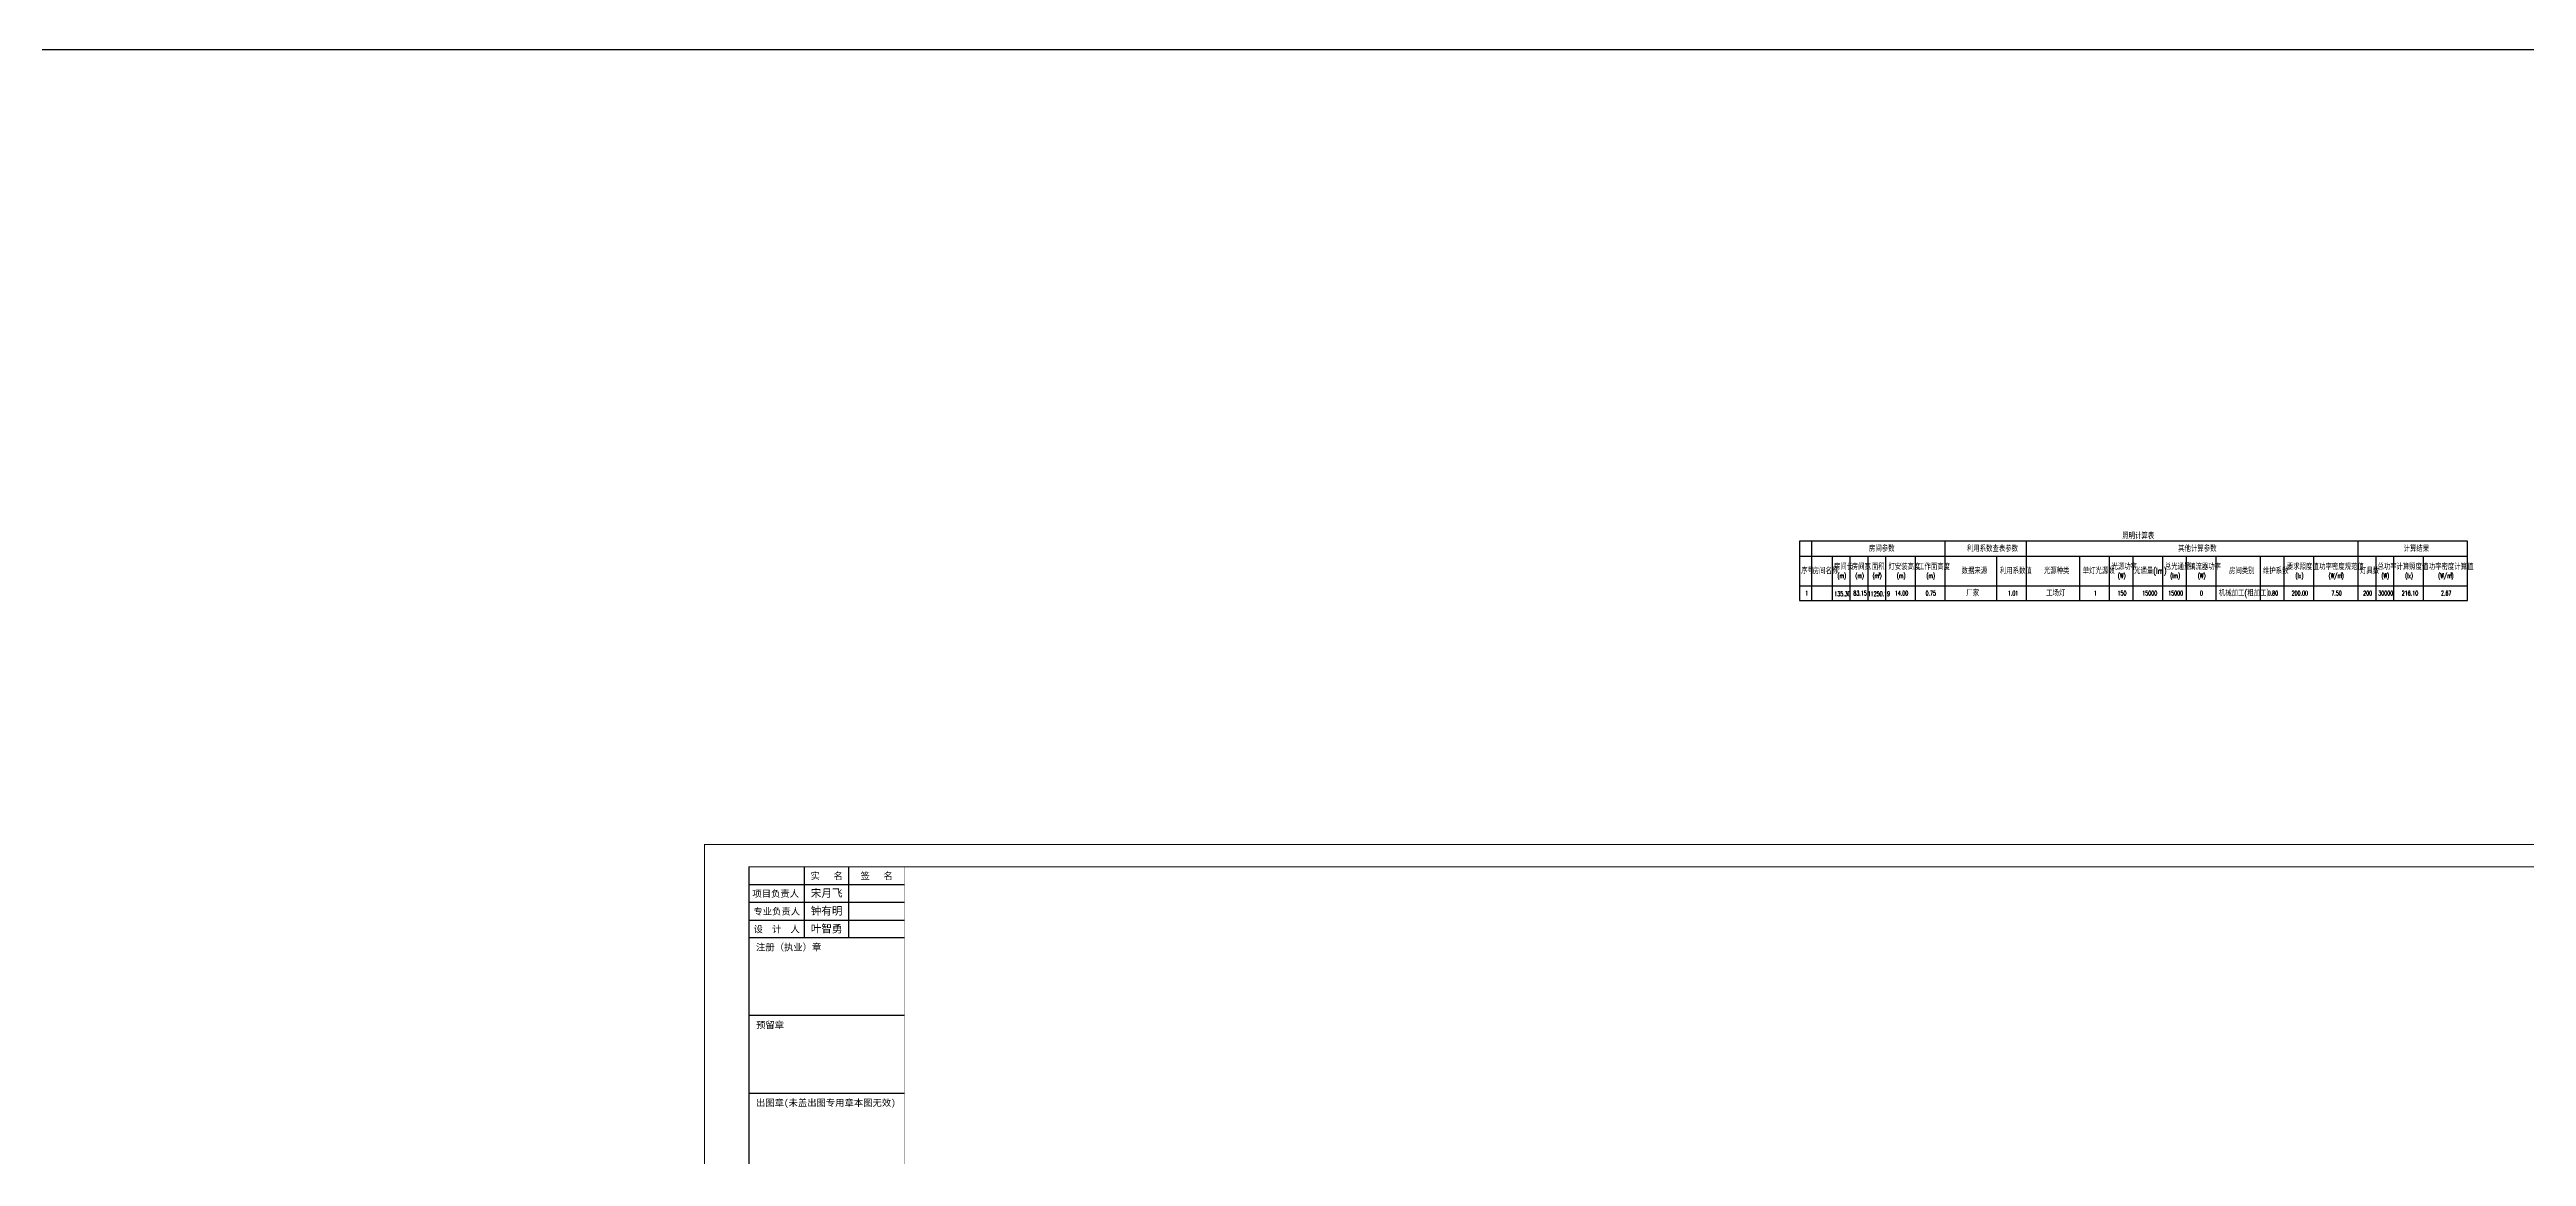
# Model space of a CAD drawing. Extents: x -1396510 to 1250330, y -1892470 to 1623980.
# Drawn here: x -56999 to 110247, y -1278197 to -1203470 of the extents above; entities that cross this region are included whole.
import ezdxf
from ezdxf.enums import TextEntityAlignment as Align

# ---------------------------------------------------------------- set-up
doc = ezdxf.new("R2010")
doc.units = 0
doc.header["$LTSCALE"] = 1000
doc.header["$MEASUREMENT"] = 0
doc.layers.get('Defpoints').update_dxf_attribs({"color": 210})
for name, color, linetype in [('0-cxFrame', 155, 'Continuous'), ('qianming', 155, 'Continuous'), ('TEL_TAB', 7, 'Continuous')]:
    doc.layers.add(name, color=color, linetype=linetype)
doc.layers.add('0-cxText', color=131, linetype='Continuous', lineweight=25)
doc.layers.add('A-云线2', color=3, linetype='Continuous', plot=False)
doc.styles.add('_TEL_DIM', font='SIMPLEX', dxfattribs={"width": 0.8, "height": 3.5, "bigfont": 'HZTXT'})
doc.styles.add('cx_biaoti', font='')
doc.styles.add('cx_tuming', font='simhei.ttf')
doc.styles.add('cx_tuqian1', font='')
doc.styles.add('图框宋体', font='', dxfattribs={"width": 0.75})
doc.styles.add('黑体', font='simhei.ttf', dxfattribs={"height": 12})
doc.styles.get('cx_biaoti').set_extended_font_data('SimSun')
doc.styles.get('cx_tuqian1').set_extended_font_data('SimSun')
doc.styles.get('图框宋体').set_extended_font_data('SimSun')

# ---------------------------------------------------------------- blocks, each defined once
blk = doc.blocks.new('zjcx_lan_xinxi(Dragon)')
for p, q in [((7000, -3200), (0, -3200)), ((7000, -6700), (0, -6700)), ((7000, -10200), (0, -10200)), ((7000, -13700), (0, -13700)), ((7000, -17200), (0, -17200))]:
    blk.add_line(p, q)
at = {"const_width": 25}
blk.add_lwpolyline([(0, -20700), (7000, -20700), (7000, 0), (0, 0)], close=True, dxfattribs=at)
for points in [[(2500, -3200), (2500, 0)], [(4500, -3200), (4500, 0)], [(0, -800), (7000, -800)], [(0, -1600), (7000, -1600)], [(0, -2400), (7000, -2400)]]:
    blk.add_lwpolyline(points)
for points in [[(7000, -3200), (7000, 0)], [(0, -3200), (7000, -3200)], [(0, -20700), (7000, -20700), (7000, -3200)], [(0, -20700), (7000, -20700)]]:
    blk.add_lwpolyline(points, dxfattribs=at)
at = {"style": '图框宋体'}
for s, p in [('项目负责人', (1204, -1200)), ('实   名', (3500, -400)), ('签   名', (5750, -400)), ('专业负责人', (1250, -2000)), ('设  计  人', (1250, -2800))]:
    blk.add_text(s, height=300, dxfattribs=at).set_placement(p, align=Align.MIDDLE)
for s, p in [('注册（执业）章', (318, -3771)), ('预留章', (318, -7271)), ('出图章(未盖出图专用章本图无效)', (318, -10771)), ('审图章', (318, -14271)), ('竣工章', (318, -17771))]:
    blk.add_text(s, height=300, dxfattribs=at).set_placement(p)
blk = doc.blocks.new('T-信息(Dragon)')
at = {"layer": '0-cxFrame'}
blk.add_blockref('zjcx_lan_xinxi(Dragon)', (0, 0), dxfattribs=at)
at = {"layer": 'qianming', "color": 3, "style": 'cx_biaoti'}
for s, p in [('宋月飞', (3497, -1185)), ('钟有明', (3497, -1985)), ('叶智勇', (3497, -2785))]:
    blk.add_text(s, height=350, dxfattribs=at).set_placement(p, align=Align.MIDDLE_CENTER)
blk = doc.blocks.new('TK22.A0+2 L(Dragon)')
at = {"layer": '0-cxFrame', "color": 7, "const_width": 0.5}
blk.add_lwpolyline([(0, 0), (-1783, 0), (-1783, 841), (0, 841)], close=True, dxfattribs=at)
at = {"layer": '0-cxFrame', "const_width": 0.5}
blk.add_lwpolyline([(-80, 10), (-1763, 10), (-1763, 831), (-80, 831)], close=True, dxfattribs=at)
at = {"layer": '0-cxFrame', "xscale": 0.01, "yscale": 0.01, "zscale": 0.01}
blk.add_blockref('T-信息(Dragon)', (-1763, 831), dxfattribs=at)
at = {"style": '黑体', "flags": 4}
blk.add_attdef('图幅', text='', height=3.3, dxfattribs=at).set_placement((-40, 3), align=Align.RIGHT)
at = {"layer": '0-cxText', "flags": 4}
for tag, height, style, p in [('建设单位', 3.5, 'cx_tuming', (-45, 240)), ('项目名称', 3.5, 'cx_tuming', (-45, 210)), ('子项名称', 3.5, 'cx_tuming', (-45, 180)), ('工程编号', 3.3, 'cx_tuqian1', (-35, 165)), ('图名1', 3.5, 'cx_tuming', (-45, 87)), ('图名2', 3.5, 'cx_tuming', (-45, 79)), ('图名3', 3.5, 'cx_tuming', (-45, 71)), ('出图日期', 3.3, 'cx_tuqian1', (-39, 60)), ('专业', 3.3, 'cx_tuqian1', (-55, 52)), ('图号', 3.3, 'cx_tuqian1', (-55, 44)), ('版次', 3.3, 'cx_tuqian1', (-20, 44))]:
    blk.add_attdef(tag, text='', height=height, dxfattribs=dict(at, style=style)).set_placement(p, align=Align.MIDDLE)
at = {"layer": 'Defpoints', "color": 6, "flags": 4}
for tag, height, style, p in [('tufu', 3.3, '黑体', (-12, 12)), ('dwfname', 4, 'cx_tuqian1', (-80, 3))]:
    blk.add_attdef(tag, text='', height=height, dxfattribs=dict(at, style=style)).set_placement(p, align=Align.RIGHT)

msp = doc.modelspace()

# ---------------------------------------------------------------- linework, layer by layer
at = {"layer": 'A-云线2', "color": 1}
msp.add_lwpolyline([(-684590, -1203470), (1174940, -1203470), (1174940, -1892470), (-684590, -1892470)], close=True, dxfattribs=at)
at = {"layer": 'TEL_TAB'}
msp.add_lwpolyline([(61165.8, -1240670), (106265.8, -1240670), (106265.8, -1236670), (61165.8, -1236670)], close=True, dxfattribs=at)
for points in [[(61965.8, -1236670), (61965.8, -1240670)], [(70965.8, -1236670), (70965.8, -1240670)], [(76465.8, -1236670), (76465.8, -1240670)], [(98865.8, -1236670), (98865.8, -1240670)], [(61165.8, -1237670), (106265.8, -1237670)], [(63365.8, -1237670), (63365.8, -1240670)], [(64565.8, -1237670), (64565.8, -1240670)], [(65765.8, -1237670), (65765.8, -1240670)], [(66965.8, -1237670), (66965.8, -1240670)], [(68965.8, -1237670), (68965.8, -1240670)], [(74465.8, -1237670), (74465.8, -1240670)], [(80065.8, -1237670), (80065.8, -1240670)], [(82065.8, -1237670), (82065.8, -1240670)], [(83665.8, -1237670), (83665.8, -1240670)], [(85665.8, -1237670), (85665.8, -1240670)], [(87265.8, -1237670), (87265.8, -1240670)], [(89265.8, -1237670), (89265.8, -1240670)], [(92265.8, -1237670), (92265.8, -1240670)], [(93865.8, -1237670), (93865.8, -1240670)], [(95865.8, -1237670), (95865.8, -1240670)], [(100065.8, -1237670), (100065.8, -1240670)], [(101265.8, -1237670), (101265.8, -1240670)], [(103265.8, -1237670), (103265.8, -1240670)], [(61165.8, -1239670), (106265.8, -1239670)]]:
    msp.add_lwpolyline(points, dxfattribs=at)

# ---------------------------------------------------------------- block references
at = {"layer": '0-cxFrame', "xscale": 150, "yscale": 150, "zscale": 150}
msp.add_blockref('TK22.A0+2 L(Dragon)', (254676.2, -1383290), dxfattribs=at)

# ---------------------------------------------------------------- texts
at = {"layer": 'TEL_TAB', "style": '_TEL_DIM'}
for s, height, width, p in [('房间参数', 400, 0.8, (65849.7, -1237370)), ('利用系数查表参数', 400, 0.8, (72462.3, -1237370)), ('照明计算表', 400, 0.8, (82953.6, -1236510)), ('其他计算参数', 400, 0.8, (86727.2, -1237370)), ('计算结果', 400, 0.8, (101948.5, -1237370)), ('序号', 400, 0.8, (61277.3, -1238870)), ('房间名称', 400, 0.8, (62051, -1238870)), ('房间长', 400, 0.8, (63485.8, -1238590)), ('(m)', 320, 0.6, (63732.7, -1239150)), ('房间宽', 400, 0.8, (64685.8, -1238590)), ('(m)', 320, 0.6, (64932.7, -1239150)), ('面积', 400, 0.8, (66045.8, -1238590)), ('(m', 320, 0.6, (66100.7, -1239150)), ('2', 160, 0.6, (66502.9, -1238950)), (')', 320, 0.6, (66566.9, -1239150)), ('灯安装高度', 400, 0.8, (67165.8, -1238590)), ('(m)', 320, 0.6, (67732.7, -1239150)), ('工作面高度', 400, 0.8, (69165.8, -1238590)), ('(m)', 320, 0.6, (69732.7, -1239150)), ('数据来源', 400, 0.8, (72103.5, -1238870)), ('利用系数值', 400, 0.8, (74689.7, -1238870)), ('光源种类', 400, 0.8, (77658.6, -1238870)), ('单灯光源数', 400, 0.8, (80284.7, -1238870)), ('光源功率', 400, 0.8, (82225.8, -1238590)), ('(W)', 320, 0.6, (82660.1, -1239150)), ('光通量(lm)', 400, 0.8, (83750.1, -1238870)), ('总光通量', 400, 0.8, (85825.8, -1238590)), ('(lm)', 320, 0.6, (86196.1, -1239150)), ('镇流器功率', 400, 0.8, (87465.8, -1238590)), ('(W)', 320, 0.6, (88060.1, -1239150)), ('房间类别', 400, 0.8, (90161.1, -1238870)), ('维护系数', 400, 0.8, (92449.7, -1238870)), ('要求照度值', 400, 0.8, (94065.8, -1238590)), ('(lx)', 320, 0.6, (94655.5, -1239150)), ('功率密度规范值', 400, 0.8, (96245.8, -1238590)), ('(W/m', 320, 0.6, (96890.4, -1239150)), ('2', 160, 0.6, (97713.2, -1238950)), (')', 320, 0.6, (97777.2, -1239150)), ('灯具数', 400, 0.8, (99007.2, -1238870)), ('总功率', 400, 0.8, (100185.8, -1238590)), ('(W)', 320, 0.6, (100460.1, -1239150)), ('计算照度值', 400, 0.8, (101465.8, -1238590)), ('(lx)', 320, 0.6, (102055.5, -1239150)), ('功率密度计算值', 400, 0.8, (103645.8, -1238590)), ('(W/m', 320, 0.6, (104290.4, -1239150)), ('2', 160, 0.6, (105113.2, -1238950)), (')', 320, 0.6, (105177.2, -1239150)), ('1', 320, 0.6, (61542.9, -1240330)), ('135.30', 320, 0.6, (63508.7, -1240370)), ('83.15', 320, 0.6, (64800.1, -1240330)), ('11250.19', 320, 0.6, (65766.9, -1240370)), ('14.00', 320, 0.6, (67600.1, -1240330)), ('0.75', 320, 0.6, (69673.2, -1240330)), ('厂家', 400, 0.8, (72419.7, -1240370)), ('1.01', 320, 0.6, (75232.7, -1240330)), ('工场灯', 400, 0.8, (77816, -1240370)), ('1', 320, 0.6, (81042.9, -1240330)), ('150', 320, 0.6, (82637.2, -1240330)), ('15000', 320, 0.6, (84302.8, -1240330)), ('15000', 320, 0.6, (86054.4, -1240330)), ('0', 320, 0.6, (88201.8, -1240330)), ('机械加工(粗加工）', 400, 0.8, (89474.9, -1240370)), ('0.80', 320, 0.6, (92773.2, -1240330)), ('200.00', 320, 0.6, (94390.4, -1240330)), ('7.50', 320, 0.6, (97073.2, -1240330)), ('200', 320, 0.6, (99218.9, -1240330)), ('30000', 320, 0.6, (100236.1, -1240330)), ('216.10', 320, 0.6, (101826.9, -1240330)), ('2.67', 320, 0.6, (104473.2, -1240330))]:
    msp.add_text(s, height=height, dxfattribs=dict(at, width=width)).set_placement(p)

doc.saveas('drawing.dxf')
